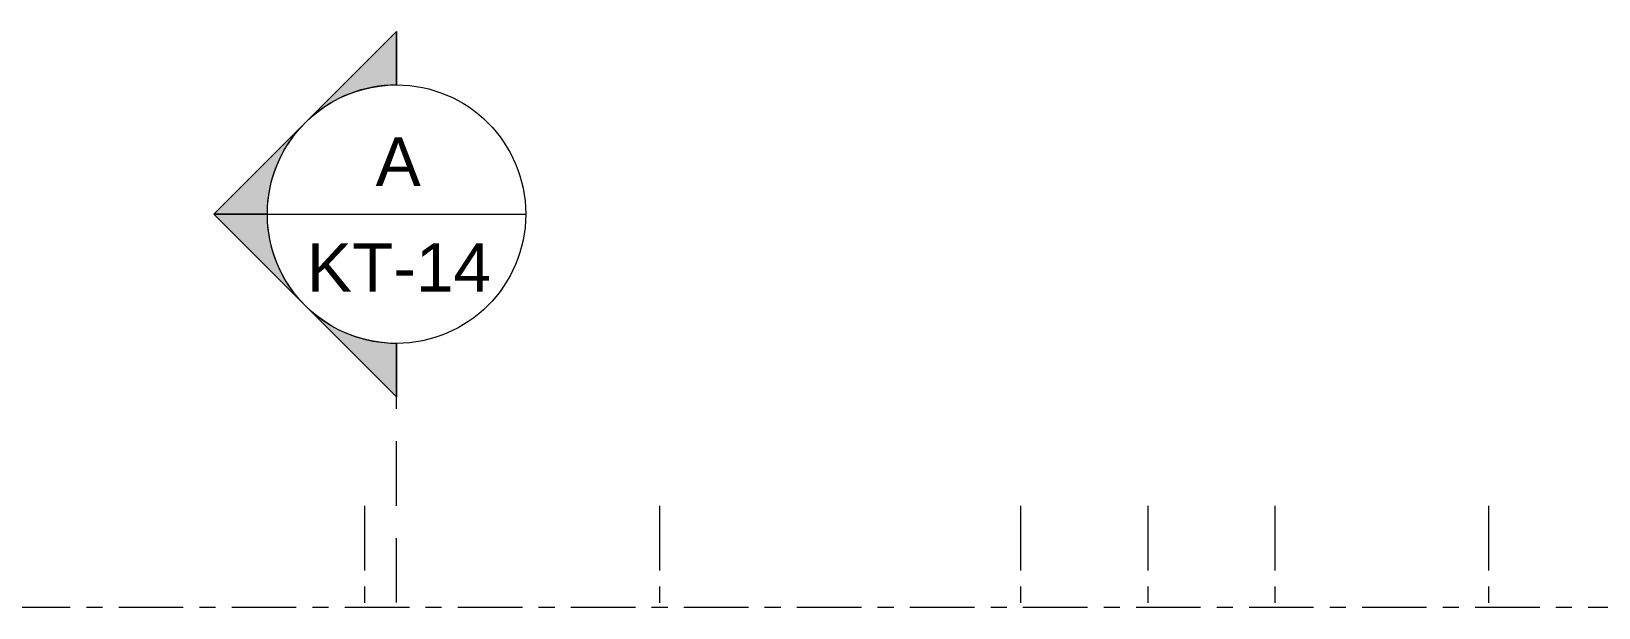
# Model space of a CAD drawing. Header units: millimetres. Extents: x -20144 to 117103, y -11426 to 48263.
# Drawn here: x 13725 to 29134, y 42600 to 48263 of the extents above; entities that cross this region are included whole.
import ezdxf

# ---------------------------------------------------------------- set-up
doc = ezdxf.new("R2010")
doc.units = ezdxf.units.MM
doc.linetypes.add('Grid Line', pattern=[22.225, 12.7, -3.175, 3.175, -3.175])
doc.linetypes.add('HIDDEN2', pattern=[4.7625, 3.175, -1.5875])
for name, color, linetype, lineweight in [('G-ANNO-SYMB', 111, 'Continuous', 5), ('KI-HIEU-1', 151, 'Continuous', 9), ('TRUC', 225, 'Continuous', 5)]:
    doc.layers.add(name, color=color, linetype=linetype, lineweight=lineweight)
doc.styles.add('Arial', font='arial.ttf', dxfattribs={"height": 476.25})

# ---------------------------------------------------------------- blocks, each defined once
blk = doc.blocks.new('Section - Section Head - Filled-317961-MẶT BẰNG TẦNG 1')
at = {"layer": 'G-ANNO-SYMB'}
h = blk.add_hatch(color=256, dxfattribs=at)
edge = h.paths.add_edge_path(flags=0)
edge.add_line((-10.84, 4.49), (-6.35, 8.98))
edge.add_line((-6.35, 8.98), (-6.35, 6.35))
edge.add_arc((-6.35, 0), 6.35, 90, 135)
h = blk.add_hatch(color=256, dxfattribs=at)
edge = h.paths.add_edge_path(flags=0)
edge.add_arc((-6.35, 0), 6.35, 45, 90)
edge.add_line((-6.35, 6.35), (-6.35, 8.98))
edge.add_line((-6.35, 8.98), (-1.86, 4.49))
h = blk.add_hatch(color=256, dxfattribs=at)
edge = h.paths.add_edge_path(flags=0)
edge.add_arc((-6.35, 0), 6.358, 137.9216, 180)
edge.add_line((-12.708, 0), (-15.33, 0))
edge.add_line((-15.33, 0), (-11.069, 4.261))
h = blk.add_hatch(color=256, dxfattribs=at)
edge = h.paths.add_edge_path(flags=0)
edge.add_line((-1.631, 4.261), (2.63, 0))
edge.add_line((2.63, 0), (0.008, 0))
edge.add_arc((-6.35, 0), 6.358, 0, 42.0784)
for p, q in [((-6.35, 8.98), (-15.33, 0)), ((-6.35, 8.98), (-10.84, 4.49)), ((-6.35, 8.98), (2.63, 0)), ((-6.35, 6.35), (-6.35, 8.98)), ((-1.86, 4.49), (-6.35, 8.98)), ((-6.35, 8.98), (-6.35, 6.35)), ((-11.069, 4.261), (-15.33, 0)), ((2.63, 0), (-1.631, 4.261)), ((-15.33, 0), (-12.708, 0)), ((0.008, 0), (2.63, 0)), ((-12.7, 0), (-15.33, 0)), ((0, 0), (2.63, 0))]:
    blk.add_line(p, q, dxfattribs=at)
for radius, start, end in [(6.35, 360, 180), (6.35, 90, 135), (6.35, 45, 90), (6.358, 137.9216, 180), (6.358, 0, 42.0784), (6.35, 180, 360)]:
    blk.add_arc((-6.35, 0), radius, start, end, dxfattribs=at)

msp = doc.modelspace()

# ---------------------------------------------------------------- linework, layer by layer
at = {"layer": 'G-ANNO-SYMB'}
msp.add_line((16045.5, 46466.8), (18585.5, 46466.8), dxfattribs=at)
at = {"layer": 'KI-HIEU-1', "linetype": 'HIDDEN2', "ltscale": 200}
msp.add_line((17315.5, -7833.5), (17315.5, 45196.8), dxfattribs=at)
at = {"layer": 'TRUC', "linetype": 'Grid Line', "ltscale": 50}
for p, q in [((17000.5, 43599.9), (17000.5, -4500.1)), ((19900.5, 43599.9), (19900.5, -4500.1)), ((23450.5, 43599.9), (23450.5, -4500.1)), ((24700.5, 43599.9), (24700.5, -7167.6)), ((25950.5, 43599.9), (25950.5, -4500.1)), ((28050.5, 43599.9), (28050.5, -7167.6)), ((43000.5, 42599.9), (-11036.3, 42599.9))]:
    msp.add_line(p, q, dxfattribs=at)

# ---------------------------------------------------------------- block references
at = {"layer": 'G-ANNO-SYMB', "extrusion": (0, 0, -1), "xscale": 199.9999999999999, "yscale": 199.9999999999999, "zscale": 199.9999999999999, "rotation": 270.0000000000002}
msp.add_blockref('Section - Section Head - Filled-317961-MẶT BẰNG TẦNG 1', (-17315.5, 45196.8), dxfattribs=at)

# ---------------------------------------------------------------- texts
at = {"layer": 'G-ANNO-SYMB', "attachment_point": 2, "line_spacing_factor": 0.941778, "style": 'Arial'}
for s, insert, char_height, width in [('A', (17331.8, 47220), 476.2, 443.133), ('KT-14', (17339.8, 46180.9), 476.25, 2240.682)]:
    msp.add_mtext(s, dxfattribs=dict(at, insert=insert, char_height=char_height, width=width))

doc.saveas('drawing.dxf')
